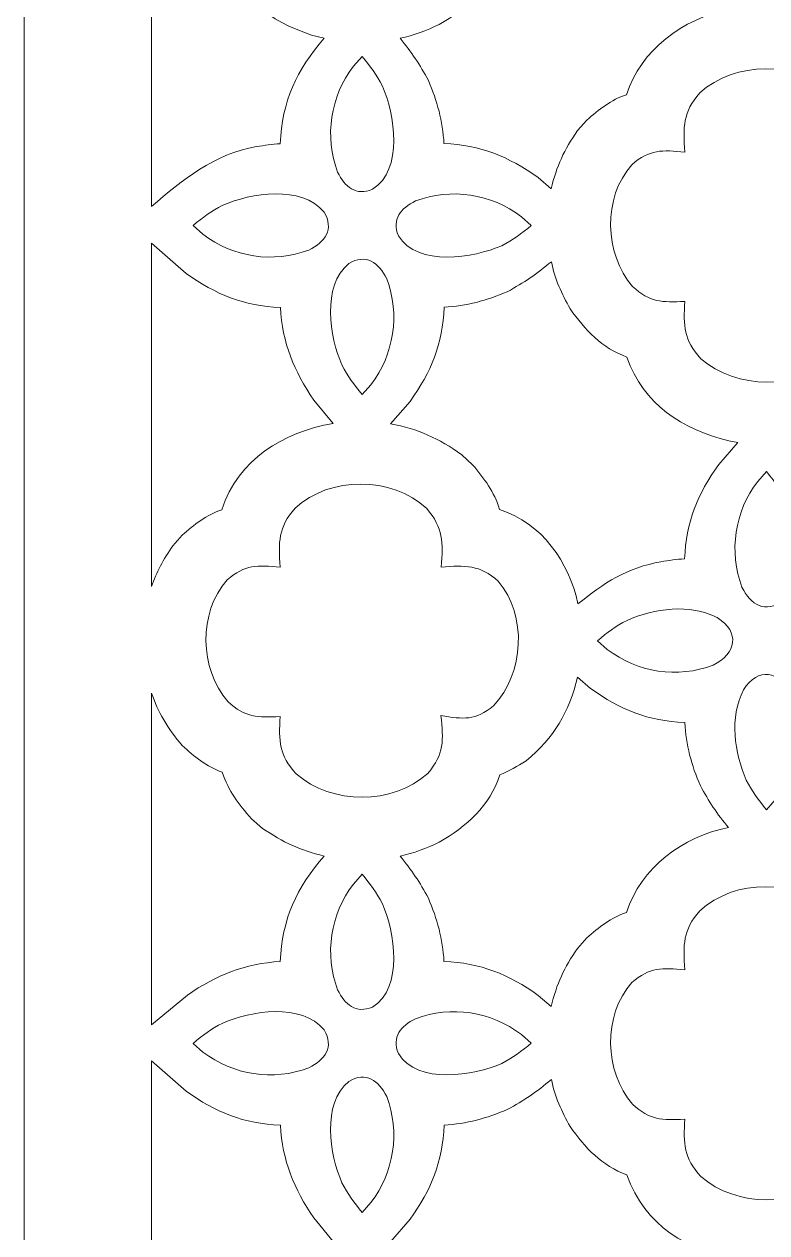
# Model space of a CAD drawing. Header units: centimetres. Extents: x -27.5 to -20.5, y -9.5 to 9.5.
# Drawn here: x -27.5 to -25.837, y 1.857 to 4.563 of the extents above; entities that cross this region are included whole.
import ezdxf

# ---------------------------------------------------------------- set-up
doc = ezdxf.new("R2010")
doc.units = ezdxf.units.CM
doc.header["$MEASUREMENT"] = 0
doc.layers.add('layer 1', color=7, linetype='Continuous')

msp = doc.modelspace()

# ---------------------------------------------------------------- linework, layer by layer
at = {"layer": 'layer 1', "color": 250, "lineweight": 9}
for points, knots in [([(-27.5, 9.5), (-27.5, 9.5), (-24.175, 9.5), (-24.175, 9.5), (-24.175, 9.5), (-24.175, 9.5), (-24.175, -9.5), (-24.175, -9.5), (-24.175, -9.5), (-24.175, -9.5), (-27.5, -9.5), (-27.5, -9.5), (-27.5, -9.5), (-27.5, -9.5), (-27.5, 9.5), (-27.5, 9.5)], [0, 0, 0, 0, 0.2, 0.2, 0.2, 0.2, 0.4, 0.4, 0.4, 0.4, 0.6, 0.6, 0.6, 0.6, 1, 1, 1, 1]), ([(-26.32064, 4.19451), (-26.32064, 4.19451), (-26.32064, 4.19451), (-26.32064, 4.19451), (-26.32064, 4.19451), (-26.30781, 4.24532), (-26.29145, 4.28205), (-26.26124, 4.32498), (-26.26124, 4.32498), (-26.26124, 4.32498), (-26.24039, 4.34846), (-26.24039, 4.34846), (-26.24039, 4.34846), (-26.21415, 4.37156), (-26.18569, 4.3945), (-26.15183, 4.40536), (-26.15183, 4.40536), (-26.11954, 4.50512), (-26.02502, 4.57684), (-25.92327, 4.59529), (-25.92327, 4.59529), (-25.94873, 4.62615), (-25.96751, 4.65392), (-25.98631, 4.68925), (-25.98631, 4.68925), (-26.00619, 4.73472), (-26.01857, 4.78094), (-26.02124, 4.83068), (-26.02124, 4.83068), (-26.10314, 4.834), (-26.16624, 4.85958), (-26.2322, 4.90693), (-26.2322, 4.90693), (-26.2322, 4.90693), (-26.26146, 4.93257), (-26.26146, 4.93257), (-26.26146, 4.93257), (-26.27925, 4.85394), (-26.31446, 4.79659), (-26.37632, 4.74503), (-26.37632, 4.74503), (-26.39628, 4.73242), (-26.41391, 4.72294), (-26.43542, 4.71327), (-26.43542, 4.71327), (-26.45663, 4.64457), (-26.51058, 4.59734), (-26.5707, 4.56269), (-26.5707, 4.56269), (-26.59903, 4.54974), (-26.62787, 4.53754), (-26.65866, 4.53179), (-26.65866, 4.53179), (-26.63306, 4.50074), (-26.6141, 4.47288), (-26.59519, 4.43731), (-26.59519, 4.43731), (-26.57538, 4.39197), (-26.5629, 4.3454), (-26.56026, 4.29587), (-26.56026, 4.29587), (-26.47835, 4.29252), (-26.41529, 4.26702), (-26.34932, 4.21963), (-26.34932, 4.21963), (-26.34932, 4.21963), (-26.32064, 4.19451), (-26.32064, 4.19451)], [0, 0, 0, 0, 0.0555556, 0.0555556, 0.0555556, 0.0555556, 0.1111111, 0.1111111, 0.1111111, 0.1111111, 0.1666667, 0.1666667, 0.1666667, 0.1666667, 0.2222222, 0.2222222, 0.2222222, 0.2222222, 0.2777778, 0.2777778, 0.2777778, 0.2777778, 0.3333333, 0.3333333, 0.3333333, 0.3333333, 0.3888889, 0.3888889, 0.3888889, 0.3888889, 0.4444444, 0.4444444, 0.4444444, 0.4444444, 0.5, 0.5, 0.5, 0.5, 0.5555556, 0.5555556, 0.5555556, 0.5555556, 0.6111111, 0.6111111, 0.6111111, 0.6111111, 0.6666667, 0.6666667, 0.6666667, 0.6666667, 0.7222222, 0.7222222, 0.7222222, 0.7222222, 0.7777778, 0.7777778, 0.7777778, 0.7777778, 0.8333333, 0.8333333, 0.8333333, 0.8333333, 0.8888889, 0.8888889, 0.8888889, 0.8888889, 1, 1, 1, 1]), ([(-27.21498, 4.15508), (-27.21498, 4.15508), (-27.21498, 4.15508), (-27.21498, 4.15508), (-27.21498, 4.15508), (-27.14454, 4.21529), (-27.07526, 4.27255), (-26.97979, 4.28906), (-26.97979, 4.28906), (-26.96249, 4.29205), (-26.94454, 4.29464), (-26.92674, 4.29558), (-26.92674, 4.29558), (-26.92293, 4.38946), (-26.88982, 4.46164), (-26.82858, 4.53159), (-26.82858, 4.53159), (-26.82858, 4.53159), (-26.85701, 4.53881), (-26.85701, 4.53881), (-26.85701, 4.53881), (-26.95056, 4.57068), (-27.02253, 4.62315), (-27.0566, 4.71942), (-27.0566, 4.71942), (-27.0919, 4.7323), (-27.11922, 4.75447), (-27.14649, 4.77957), (-27.14649, 4.77957), (-27.17836, 4.81661), (-27.20081, 4.8555), (-27.21498, 4.89645), (-27.21498, 4.89645), (-27.21498, 4.89645), (-27.21498, 4.15508), (-27.21498, 4.15508)], [0, 0, 0, 0, 0.1, 0.1, 0.1, 0.1, 0.2, 0.2, 0.2, 0.2, 0.3, 0.3, 0.3, 0.3, 0.4, 0.4, 0.4, 0.4, 0.5, 0.5, 0.5, 0.5, 0.6, 0.6, 0.6, 0.6, 0.7, 0.7, 0.7, 0.7, 0.8, 0.8, 0.8, 0.8, 1, 1, 1, 1]), ([(-26.74358, 4.49112), (-26.74358, 4.49112), (-26.74358, 4.49112), (-26.74358, 4.49112), (-26.74358, 4.49112), (-26.72531, 4.46899), (-26.71124, 4.45077), (-26.6981, 4.42475), (-26.6981, 4.42475), (-26.67084, 4.36312), (-26.65032, 4.23642), (-26.72021, 4.19369), (-26.72021, 4.19369), (-26.7579, 4.17798), (-26.78188, 4.19898), (-26.7983, 4.23196), (-26.7983, 4.23196), (-26.82838, 4.31151), (-26.81473, 4.40145), (-26.76296, 4.46897), (-26.76296, 4.46897), (-26.76296, 4.46897), (-26.74358, 4.49112), (-26.74358, 4.49112)], [0, 0, 0, 0, 0.1428571, 0.1428571, 0.1428571, 0.1428571, 0.2857143, 0.2857143, 0.2857143, 0.2857143, 0.4285714, 0.4285714, 0.4285714, 0.4285714, 0.5714286, 0.5714286, 0.5714286, 0.5714286, 0.7142857, 0.7142857, 0.7142857, 0.7142857, 1, 1, 1, 1]), ([(-25.66072, 4.27725), (-25.66072, 4.27725), (-25.66072, 4.27725), (-25.66072, 4.27725), (-25.66072, 4.27725), (-25.65599, 4.33296), (-25.65556, 4.36482), (-25.693, 4.40836), (-25.693, 4.40836), (-25.77223, 4.48089), (-25.9082, 4.4816), (-25.98779, 4.40926), (-25.98779, 4.40926), (-26.0256, 4.36551), (-26.02515, 4.33303), (-26.02078, 4.27694), (-26.02078, 4.27694), (-26.07136, 4.28167), (-26.10035, 4.28327), (-26.13963, 4.24867), (-26.13963, 4.24867), (-26.20506, 4.17502), (-26.20141, 4.04955), (-26.13799, 3.97583), (-26.13799, 3.97583), (-26.09958, 3.94047), (-26.07202, 3.93982), (-26.02116, 3.94263), (-26.02116, 3.94263), (-26.02438, 3.88735), (-26.0235, 3.85629), (-25.98531, 3.81427), (-25.98531, 3.81427), (-25.90531, 3.7448), (-25.76937, 3.74355), (-25.69038, 3.81534), (-25.69038, 3.81534), (-25.6532, 3.85853), (-25.65534, 3.88965), (-25.6613, 3.94467), (-25.6613, 3.94467), (-25.61053, 3.9363), (-25.58402, 3.93294), (-25.54335, 3.96682), (-25.54335, 3.96682), (-25.47529, 4.03905), (-25.4672, 4.16933), (-25.53295, 4.24549), (-25.53295, 4.24549), (-25.57429, 4.28261), (-25.60701, 4.28126), (-25.66072, 4.27725)], [0, 0, 0, 0, 0.0714286, 0.0714286, 0.0714286, 0.0714286, 0.1428571, 0.1428571, 0.1428571, 0.1428571, 0.2142857, 0.2142857, 0.2142857, 0.2142857, 0.2857143, 0.2857143, 0.2857143, 0.2857143, 0.3571429, 0.3571429, 0.3571429, 0.3571429, 0.4285714, 0.4285714, 0.4285714, 0.4285714, 0.5, 0.5, 0.5, 0.5, 0.5714286, 0.5714286, 0.5714286, 0.5714286, 0.6428571, 0.6428571, 0.6428571, 0.6428571, 0.7142857, 0.7142857, 0.7142857, 0.7142857, 0.7857143, 0.7857143, 0.7857143, 0.7857143, 0.8571429, 0.8571429, 0.8571429, 0.8571429, 1, 1, 1, 1]), ([(-27.122, 4.11229), (-27.122, 4.11229), (-27.122, 4.11229), (-27.122, 4.11229), (-27.122, 4.11229), (-27.09988, 4.13054), (-27.08165, 4.1446), (-27.05562, 4.15771), (-27.05562, 4.15771), (-26.993, 4.18543), (-26.87871, 4.20343), (-26.82879, 4.14255), (-26.82879, 4.14255), (-26.80533, 4.10407), (-26.82701, 4.07538), (-26.86285, 4.05754), (-26.86285, 4.05754), (-26.94237, 4.02745), (-27.03231, 4.04112), (-27.09983, 4.09289), (-27.09983, 4.09289), (-27.09983, 4.09289), (-27.122, 4.11229), (-27.122, 4.11229)], [0, 0, 0, 0, 0.1428571, 0.1428571, 0.1428571, 0.1428571, 0.2857143, 0.2857143, 0.2857143, 0.2857143, 0.4285714, 0.4285714, 0.4285714, 0.4285714, 0.5714286, 0.5714286, 0.5714286, 0.5714286, 0.7142857, 0.7142857, 0.7142857, 0.7142857, 1, 1, 1, 1]), ([(-26.36472, 4.11269), (-26.36472, 4.11269), (-26.36472, 4.11269), (-26.36472, 4.11269), (-26.36472, 4.11269), (-26.38685, 4.09444), (-26.40508, 4.08038), (-26.43108, 4.06725), (-26.43108, 4.06725), (-26.49274, 4.03999), (-26.61947, 4.01944), (-26.66214, 4.08934), (-26.66214, 4.08934), (-26.67787, 4.12699), (-26.65686, 4.15103), (-26.62388, 4.16741), (-26.62388, 4.16741), (-26.54433, 4.19752), (-26.45442, 4.18385), (-26.38689, 4.13208), (-26.38689, 4.13208), (-26.38689, 4.13208), (-26.36472, 4.11269), (-26.36472, 4.11269)], [0, 0, 0, 0, 0.1428571, 0.1428571, 0.1428571, 0.1428571, 0.2857143, 0.2857143, 0.2857143, 0.2857143, 0.4285714, 0.4285714, 0.4285714, 0.4285714, 0.5714286, 0.5714286, 0.5714286, 0.5714286, 0.7142857, 0.7142857, 0.7142857, 0.7142857, 1, 1, 1, 1]), ([(-27.21498, 3.30387), (-27.21498, 3.30387), (-27.21498, 3.30387), (-27.21498, 3.30387), (-27.21498, 3.30387), (-27.2037, 3.33631), (-27.18908, 3.36422), (-27.16712, 3.39544), (-27.16712, 3.39544), (-27.16712, 3.39544), (-27.14628, 3.41891), (-27.14628, 3.41891), (-27.14628, 3.41891), (-27.12003, 3.44202), (-27.09156, 3.46497), (-27.05772, 3.47582), (-27.05772, 3.47582), (-27.02101, 3.5892), (-26.92031, 3.6492), (-26.80853, 3.66951), (-26.80853, 3.66951), (-26.80853, 3.66951), (-26.85139, 3.72149), (-26.85139, 3.72149), (-26.85139, 3.72149), (-26.89572, 3.78594), (-26.9222, 3.84993), (-26.92645, 3.9291), (-26.92645, 3.9291), (-27.00836, 3.93241), (-27.07148, 3.95798), (-27.1374, 4.00535), (-27.1374, 4.00535), (-27.1374, 4.00535), (-27.21498, 4.07328), (-27.21498, 4.07328), (-27.21498, 4.07328), (-27.21498, 4.07328), (-27.21498, 3.30387), (-27.21498, 3.30387)], [0, 0, 0, 0, 0.0909091, 0.0909091, 0.0909091, 0.0909091, 0.1818182, 0.1818182, 0.1818182, 0.1818182, 0.2727273, 0.2727273, 0.2727273, 0.2727273, 0.3636364, 0.3636364, 0.3636364, 0.3636364, 0.4545455, 0.4545455, 0.4545455, 0.4545455, 0.5454545, 0.5454545, 0.5454545, 0.5454545, 0.6363636, 0.6363636, 0.6363636, 0.6363636, 0.7272727, 0.7272727, 0.7272727, 0.7272727, 0.8181818, 0.8181818, 0.8181818, 0.8181818, 1, 1, 1, 1]), ([(-26.74317, 3.73386), (-26.74317, 3.73386), (-26.74317, 3.73386), (-26.74317, 3.73386), (-26.74317, 3.73386), (-26.76142, 3.75598), (-26.77548, 3.77422), (-26.78858, 3.80022), (-26.78858, 3.80022), (-26.81631, 3.86283), (-26.8343, 3.97712), (-26.77343, 4.02705), (-26.77343, 4.02705), (-26.73496, 4.05052), (-26.70624, 4.02883), (-26.68842, 3.99301), (-26.68842, 3.99301), (-26.65832, 3.91345), (-26.672, 3.82354), (-26.72377, 3.75601), (-26.72377, 3.75601), (-26.72377, 3.75601), (-26.74317, 3.73386), (-26.74317, 3.73386)], [0, 0, 0, 0, 0.1428571, 0.1428571, 0.1428571, 0.1428571, 0.2857143, 0.2857143, 0.2857143, 0.2857143, 0.4285714, 0.4285714, 0.4285714, 0.4285714, 0.5714286, 0.5714286, 0.5714286, 0.5714286, 0.7142857, 0.7142857, 0.7142857, 0.7142857, 1, 1, 1, 1]), ([(-26.67995, 3.6685), (-26.67995, 3.6685), (-26.67995, 3.6685), (-26.67995, 3.6685), (-26.67995, 3.6685), (-26.618, 3.65679), (-26.57154, 3.63613), (-26.52059, 3.59901), (-26.52059, 3.59901), (-26.52059, 3.59901), (-26.49638, 3.57684), (-26.49638, 3.57684), (-26.49638, 3.57684), (-26.4696, 3.54568), (-26.44826, 3.51621), (-26.43557, 3.47659), (-26.43557, 3.47659), (-26.34058, 3.4456), (-26.28071, 3.35991), (-26.26025, 3.26535), (-26.26025, 3.26535), (-26.20424, 3.31151), (-26.1475, 3.34703), (-26.07457, 3.35953), (-26.07457, 3.35953), (-26.05727, 3.36248), (-26.03933, 3.36511), (-26.02155, 3.36604), (-26.02155, 3.36604), (-26.0182, 3.44796), (-25.99264, 3.51108), (-25.9453, 3.57699), (-25.9453, 3.57699), (-25.9453, 3.57699), (-25.90207, 3.62638), (-25.90207, 3.62638), (-25.90207, 3.62638), (-25.90207, 3.62638), (-25.9225, 3.62996), (-25.9225, 3.62996), (-25.9225, 3.62996), (-26.02781, 3.65669), (-26.11303, 3.71122), (-26.15072, 3.81783), (-26.15072, 3.81783), (-26.20623, 3.8381), (-26.24505, 3.87865), (-26.27779, 3.92608), (-26.27779, 3.92608), (-26.29593, 3.95877), (-26.31307, 3.99414), (-26.31978, 4.03132), (-26.31978, 4.03132), (-26.3525, 4.00434), (-26.38108, 3.98425), (-26.41852, 3.96431), (-26.41852, 3.96431), (-26.464, 3.94444), (-26.51021, 3.93208), (-26.55998, 3.92939), (-26.55998, 3.92939), (-26.56329, 3.84749), (-26.58884, 3.78438), (-26.63623, 3.71843), (-26.63623, 3.71843), (-26.63623, 3.71843), (-26.67995, 3.6685), (-26.67995, 3.6685)], [0, 0, 0, 0, 0.0555556, 0.0555556, 0.0555556, 0.0555556, 0.1111111, 0.1111111, 0.1111111, 0.1111111, 0.1666667, 0.1666667, 0.1666667, 0.1666667, 0.2222222, 0.2222222, 0.2222222, 0.2222222, 0.2777778, 0.2777778, 0.2777778, 0.2777778, 0.3333333, 0.3333333, 0.3333333, 0.3333333, 0.3888889, 0.3888889, 0.3888889, 0.3888889, 0.4444444, 0.4444444, 0.4444444, 0.4444444, 0.5, 0.5, 0.5, 0.5, 0.5555556, 0.5555556, 0.5555556, 0.5555556, 0.6111111, 0.6111111, 0.6111111, 0.6111111, 0.6666667, 0.6666667, 0.6666667, 0.6666667, 0.7222222, 0.7222222, 0.7222222, 0.7222222, 0.7777778, 0.7777778, 0.7777778, 0.7777778, 0.8333333, 0.8333333, 0.8333333, 0.8333333, 0.8888889, 0.8888889, 0.8888889, 0.8888889, 1, 1, 1, 1]), ([(-26.56661, 3.34771), (-26.56661, 3.34771), (-26.56661, 3.34771), (-26.56661, 3.34771), (-26.56661, 3.34771), (-26.56187, 3.40342), (-26.56144, 3.43528), (-26.59888, 3.47883), (-26.59888, 3.47883), (-26.67813, 3.55135), (-26.81408, 3.55207), (-26.89368, 3.47973), (-26.89368, 3.47973), (-26.93151, 3.43596), (-26.93106, 3.40351), (-26.92666, 3.3474), (-26.92666, 3.3474), (-26.97727, 3.35212), (-27.00621, 3.35374), (-27.04552, 3.31913), (-27.04552, 3.31913), (-27.11094, 3.24546), (-27.1073, 3.12003), (-27.04387, 3.0463), (-27.04387, 3.0463), (-27.00544, 3.01092), (-26.97791, 3.01029), (-26.92704, 3.01309), (-26.92704, 3.01309), (-26.93024, 2.9578), (-26.92938, 2.92676), (-26.89119, 2.88473), (-26.89119, 2.88473), (-26.81119, 2.81526), (-26.67526, 2.81402), (-26.59626, 2.8858), (-26.59626, 2.8858), (-26.55908, 2.92899), (-26.56123, 2.96012), (-26.56719, 3.01512), (-26.56719, 3.01512), (-26.51641, 3.00677), (-26.48991, 3.00339), (-26.44923, 3.03728), (-26.44923, 3.03728), (-26.38115, 3.10953), (-26.37308, 3.23978), (-26.43883, 3.31596), (-26.43883, 3.31596), (-26.48017, 3.35307), (-26.5129, 3.35172), (-26.56661, 3.34771)], [0, 0, 0, 0, 0.0714286, 0.0714286, 0.0714286, 0.0714286, 0.1428571, 0.1428571, 0.1428571, 0.1428571, 0.2142857, 0.2142857, 0.2142857, 0.2142857, 0.2857143, 0.2857143, 0.2857143, 0.2857143, 0.3571429, 0.3571429, 0.3571429, 0.3571429, 0.4285714, 0.4285714, 0.4285714, 0.4285714, 0.5, 0.5, 0.5, 0.5, 0.5714286, 0.5714286, 0.5714286, 0.5714286, 0.6428571, 0.6428571, 0.6428571, 0.6428571, 0.7142857, 0.7142857, 0.7142857, 0.7142857, 0.7857143, 0.7857143, 0.7857143, 0.7857143, 0.8571429, 0.8571429, 0.8571429, 0.8571429, 1, 1, 1, 1]), ([(-25.83834, 3.56159), (-25.83834, 3.56159), (-25.83834, 3.56159), (-25.83834, 3.56159), (-25.83834, 3.56159), (-25.81694, 3.53561), (-25.80144, 3.51447), (-25.78784, 3.48376), (-25.78784, 3.48376), (-25.76419, 3.42246), (-25.75179, 3.32607), (-25.8018, 3.27354), (-25.8018, 3.27354), (-25.84008, 3.2422), (-25.87372, 3.26354), (-25.89308, 3.30241), (-25.89308, 3.30241), (-25.92332, 3.38237), (-25.90946, 3.47194), (-25.85775, 3.53943), (-25.85775, 3.53943), (-25.85775, 3.53943), (-25.83834, 3.56159), (-25.83834, 3.56159)], [0, 0, 0, 0, 0.1428571, 0.1428571, 0.1428571, 0.1428571, 0.2857143, 0.2857143, 0.2857143, 0.2857143, 0.4285714, 0.4285714, 0.4285714, 0.4285714, 0.5714286, 0.5714286, 0.5714286, 0.5714286, 0.7142857, 0.7142857, 0.7142857, 0.7142857, 1, 1, 1, 1]), ([(-26.21678, 3.18275), (-26.21678, 3.18275), (-26.21678, 3.18275), (-26.21678, 3.18275), (-26.21678, 3.18275), (-26.19459, 3.20104), (-26.17598, 3.21529), (-26.15042, 3.22818), (-26.15042, 3.22818), (-26.08914, 3.25532), (-26.01027, 3.26619), (-25.94856, 3.23453), (-25.94856, 3.23453), (-25.89632, 3.20196), (-25.90584, 3.15382), (-25.95761, 3.12801), (-25.95761, 3.12801), (-26.03752, 3.09775), (-26.12713, 3.11162), (-26.19464, 3.16335), (-26.19464, 3.16335), (-26.19464, 3.16335), (-26.21678, 3.18275), (-26.21678, 3.18275)], [0, 0, 0, 0, 0.1428571, 0.1428571, 0.1428571, 0.1428571, 0.2857143, 0.2857143, 0.2857143, 0.2857143, 0.4285714, 0.4285714, 0.4285714, 0.4285714, 0.5714286, 0.5714286, 0.5714286, 0.5714286, 0.7142857, 0.7142857, 0.7142857, 0.7142857, 1, 1, 1, 1]), ([(-25.83795, 2.80431), (-25.83795, 2.80431), (-25.83795, 2.80431), (-25.83795, 2.80431), (-25.83795, 2.80431), (-25.85626, 2.8265), (-25.87048, 2.84512), (-25.88337, 2.87068), (-25.88337, 2.87068), (-25.91051, 2.93197), (-25.92135, 3.01082), (-25.88971, 3.07255), (-25.88971, 3.07255), (-25.85716, 3.12478), (-25.809, 3.11525), (-25.78321, 3.06347), (-25.78321, 3.06347), (-25.75295, 2.98354), (-25.7668, 2.89397), (-25.81855, 2.82647), (-25.81855, 2.82647), (-25.81855, 2.82647), (-25.83795, 2.80431), (-25.83795, 2.80431)], [0, 0, 0, 0, 0.1428571, 0.1428571, 0.1428571, 0.1428571, 0.2857143, 0.2857143, 0.2857143, 0.2857143, 0.4285714, 0.4285714, 0.4285714, 0.4285714, 0.5714286, 0.5714286, 0.5714286, 0.5714286, 0.7142857, 0.7142857, 0.7142857, 0.7142857, 1, 1, 1, 1]), ([(-26.32064, 2.36338), (-26.32064, 2.36338), (-26.32064, 2.36338), (-26.32064, 2.36338), (-26.32064, 2.36338), (-26.30781, 2.41419), (-26.29145, 2.45092), (-26.26124, 2.49385), (-26.26124, 2.49385), (-26.26124, 2.49385), (-26.24039, 2.51733), (-26.24039, 2.51733), (-26.24039, 2.51733), (-26.21415, 2.54043), (-26.18569, 2.56337), (-26.15183, 2.57423), (-26.15183, 2.57423), (-26.11954, 2.67399), (-26.02502, 2.74571), (-25.92327, 2.76417), (-25.92327, 2.76417), (-25.94873, 2.79503), (-25.96751, 2.82279), (-25.98631, 2.85812), (-25.98631, 2.85812), (-26.00619, 2.90359), (-26.01857, 2.94982), (-26.02124, 2.99956), (-26.02124, 2.99956), (-26.10314, 3.00288), (-26.16624, 3.02845), (-26.2322, 3.07582), (-26.2322, 3.07582), (-26.2322, 3.07582), (-26.26146, 3.10144), (-26.26146, 3.10144), (-26.26146, 3.10144), (-26.27925, 3.02281), (-26.31446, 2.96547), (-26.37632, 2.9139), (-26.37632, 2.9139), (-26.39628, 2.90129), (-26.41391, 2.89182), (-26.43542, 2.88214), (-26.43542, 2.88214), (-26.45663, 2.81344), (-26.51058, 2.76622), (-26.5707, 2.73156), (-26.5707, 2.73156), (-26.59903, 2.71863), (-26.62787, 2.70641), (-26.65866, 2.70066), (-26.65866, 2.70066), (-26.63306, 2.66961), (-26.6141, 2.64176), (-26.59519, 2.60618), (-26.59519, 2.60618), (-26.57538, 2.56085), (-26.5629, 2.51427), (-26.56026, 2.46475), (-26.56026, 2.46475), (-26.47835, 2.46138), (-26.41529, 2.4359), (-26.34932, 2.3885), (-26.34932, 2.3885), (-26.34932, 2.3885), (-26.32064, 2.36338), (-26.32064, 2.36338)], [0, 0, 0, 0, 0.0555556, 0.0555556, 0.0555556, 0.0555556, 0.1111111, 0.1111111, 0.1111111, 0.1111111, 0.1666667, 0.1666667, 0.1666667, 0.1666667, 0.2222222, 0.2222222, 0.2222222, 0.2222222, 0.2777778, 0.2777778, 0.2777778, 0.2777778, 0.3333333, 0.3333333, 0.3333333, 0.3333333, 0.3888889, 0.3888889, 0.3888889, 0.3888889, 0.4444444, 0.4444444, 0.4444444, 0.4444444, 0.5, 0.5, 0.5, 0.5, 0.5555556, 0.5555556, 0.5555556, 0.5555556, 0.6111111, 0.6111111, 0.6111111, 0.6111111, 0.6666667, 0.6666667, 0.6666667, 0.6666667, 0.7222222, 0.7222222, 0.7222222, 0.7222222, 0.7777778, 0.7777778, 0.7777778, 0.7777778, 0.8333333, 0.8333333, 0.8333333, 0.8333333, 0.8888889, 0.8888889, 0.8888889, 0.8888889, 1, 1, 1, 1]), ([(-27.21498, 2.32291), (-27.21498, 2.32291), (-27.21498, 2.32291), (-27.21498, 2.32291), (-27.21498, 2.32291), (-27.21498, 2.32291), (-27.13436, 2.38941), (-27.13436, 2.38941), (-27.13436, 2.38941), (-27.06986, 2.43379), (-27.00555, 2.46028), (-26.92674, 2.46445), (-26.92674, 2.46445), (-26.92293, 2.55834), (-26.88982, 2.63051), (-26.82858, 2.70046), (-26.82858, 2.70046), (-26.88195, 2.71402), (-26.921, 2.73122), (-26.96637, 2.76265), (-26.96637, 2.76265), (-26.96637, 2.76265), (-26.99101, 2.78404), (-26.99101, 2.78404), (-26.99101, 2.78404), (-27.02092, 2.81696), (-27.04164, 2.84603), (-27.0566, 2.88829), (-27.0566, 2.88829), (-27.0919, 2.90117), (-27.11922, 2.92335), (-27.14649, 2.94846), (-27.14649, 2.94846), (-27.17836, 2.98548), (-27.20081, 3.02438), (-27.21498, 3.06533), (-27.21498, 3.06533), (-27.21498, 3.06533), (-27.21498, 2.32291), (-27.21498, 2.32291)], [0, 0, 0, 0, 0.0909091, 0.0909091, 0.0909091, 0.0909091, 0.1818182, 0.1818182, 0.1818182, 0.1818182, 0.2727273, 0.2727273, 0.2727273, 0.2727273, 0.3636364, 0.3636364, 0.3636364, 0.3636364, 0.4545455, 0.4545455, 0.4545455, 0.4545455, 0.5454545, 0.5454545, 0.5454545, 0.5454545, 0.6363636, 0.6363636, 0.6363636, 0.6363636, 0.7272727, 0.7272727, 0.7272727, 0.7272727, 0.8181818, 0.8181818, 0.8181818, 0.8181818, 1, 1, 1, 1]), ([(-26.74358, 2.65999), (-26.74358, 2.65999), (-26.74358, 2.65999), (-26.74358, 2.65999), (-26.74358, 2.65999), (-26.72531, 2.63787), (-26.71124, 2.61965), (-26.6981, 2.59362), (-26.6981, 2.59362), (-26.67084, 2.53199), (-26.65032, 2.40529), (-26.72021, 2.36258), (-26.72021, 2.36258), (-26.7579, 2.34685), (-26.78188, 2.36786), (-26.7983, 2.40083), (-26.7983, 2.40083), (-26.82838, 2.48038), (-26.81473, 2.57032), (-26.76296, 2.63784), (-26.76296, 2.63784), (-26.76296, 2.63784), (-26.74358, 2.65999), (-26.74358, 2.65999)], [0, 0, 0, 0, 0.1428571, 0.1428571, 0.1428571, 0.1428571, 0.2857143, 0.2857143, 0.2857143, 0.2857143, 0.4285714, 0.4285714, 0.4285714, 0.4285714, 0.5714286, 0.5714286, 0.5714286, 0.5714286, 0.7142857, 0.7142857, 0.7142857, 0.7142857, 1, 1, 1, 1]), ([(-25.66072, 2.44612), (-25.66072, 2.44612), (-25.66072, 2.44612), (-25.66072, 2.44612), (-25.66072, 2.44612), (-25.65599, 2.50184), (-25.65556, 2.53369), (-25.693, 2.57724), (-25.693, 2.57724), (-25.77223, 2.64976), (-25.9082, 2.65048), (-25.98779, 2.57813), (-25.98779, 2.57813), (-26.0256, 2.53438), (-26.02515, 2.5019), (-26.02078, 2.44582), (-26.02078, 2.44582), (-26.07136, 2.45054), (-26.10035, 2.45214), (-26.13963, 2.41754), (-26.13963, 2.41754), (-26.20506, 2.3439), (-26.20141, 2.21843), (-26.13799, 2.14471), (-26.13799, 2.14471), (-26.09958, 2.10934), (-26.07202, 2.10869), (-26.02116, 2.1115), (-26.02116, 2.1115), (-26.02438, 2.05622), (-26.0235, 2.02516), (-25.98531, 1.98314), (-25.98531, 1.98314), (-25.90531, 1.91368), (-25.76937, 1.91242), (-25.69038, 1.98422), (-25.69038, 1.98422), (-25.6532, 2.0274), (-25.65534, 2.05853), (-25.6613, 2.11354), (-25.6613, 2.11354), (-25.61053, 2.10518), (-25.58402, 2.10181), (-25.54335, 2.13569), (-25.54335, 2.13569), (-25.47529, 2.20793), (-25.4672, 2.3382), (-25.53295, 2.41436), (-25.53295, 2.41436), (-25.57429, 2.45148), (-25.60701, 2.45013), (-25.66072, 2.44612)], [0, 0, 0, 0, 0.0714286, 0.0714286, 0.0714286, 0.0714286, 0.1428571, 0.1428571, 0.1428571, 0.1428571, 0.2142857, 0.2142857, 0.2142857, 0.2142857, 0.2857143, 0.2857143, 0.2857143, 0.2857143, 0.3571429, 0.3571429, 0.3571429, 0.3571429, 0.4285714, 0.4285714, 0.4285714, 0.4285714, 0.5, 0.5, 0.5, 0.5, 0.5714286, 0.5714286, 0.5714286, 0.5714286, 0.6428571, 0.6428571, 0.6428571, 0.6428571, 0.7142857, 0.7142857, 0.7142857, 0.7142857, 0.7857143, 0.7857143, 0.7857143, 0.7857143, 0.8571429, 0.8571429, 0.8571429, 0.8571429, 1, 1, 1, 1]), ([(-27.122, 2.28116), (-27.122, 2.28116), (-27.122, 2.28116), (-27.122, 2.28116), (-27.122, 2.28116), (-27.09988, 2.29941), (-27.08165, 2.31348), (-27.05562, 2.32659), (-27.05562, 2.32659), (-26.993, 2.3543), (-26.87871, 2.3723), (-26.82879, 2.31144), (-26.82879, 2.31144), (-26.80533, 2.27296), (-26.82701, 2.24427), (-26.86285, 2.22641), (-26.86285, 2.22641), (-26.94237, 2.19632), (-27.03231, 2.21), (-27.09983, 2.26176), (-27.09983, 2.26176), (-27.09983, 2.26176), (-27.122, 2.28116), (-27.122, 2.28116)], [0, 0, 0, 0, 0.1428571, 0.1428571, 0.1428571, 0.1428571, 0.2857143, 0.2857143, 0.2857143, 0.2857143, 0.4285714, 0.4285714, 0.4285714, 0.4285714, 0.5714286, 0.5714286, 0.5714286, 0.5714286, 0.7142857, 0.7142857, 0.7142857, 0.7142857, 1, 1, 1, 1]), ([(-26.36472, 2.28157), (-26.36472, 2.28157), (-26.36472, 2.28157), (-26.36472, 2.28157), (-26.36472, 2.28157), (-26.38685, 2.26332), (-26.40508, 2.24925), (-26.43108, 2.23612), (-26.43108, 2.23612), (-26.49274, 2.20886), (-26.61947, 2.18831), (-26.66214, 2.25821), (-26.66214, 2.25821), (-26.67787, 2.29586), (-26.65686, 2.31991), (-26.62388, 2.3363), (-26.62388, 2.3363), (-26.54433, 2.36639), (-26.45442, 2.35272), (-26.38689, 2.30096), (-26.38689, 2.30096), (-26.38689, 2.30096), (-26.36472, 2.28157), (-26.36472, 2.28157)], [0, 0, 0, 0, 0.1428571, 0.1428571, 0.1428571, 0.1428571, 0.2857143, 0.2857143, 0.2857143, 0.2857143, 0.4285714, 0.4285714, 0.4285714, 0.4285714, 0.5714286, 0.5714286, 0.5714286, 0.5714286, 0.7142857, 0.7142857, 0.7142857, 0.7142857, 1, 1, 1, 1]), ([(-27.21498, 1.47274), (-27.21498, 1.47274), (-27.21498, 1.47274), (-27.21498, 1.47274), (-27.21498, 1.47274), (-27.2037, 1.50518), (-27.1891, 1.53309), (-27.16712, 1.56431), (-27.16712, 1.56431), (-27.16712, 1.56431), (-27.14628, 1.5878), (-27.14628, 1.5878), (-27.14628, 1.5878), (-27.12003, 1.6109), (-27.0916, 1.63381), (-27.05772, 1.6447), (-27.05772, 1.6447), (-27.02349, 1.7504), (-26.93577, 1.80687), (-26.83317, 1.8339), (-26.83317, 1.8339), (-26.82463, 1.83545), (-26.81631, 1.83678), (-26.80812, 1.8379), (-26.80812, 1.8379), (-26.80812, 1.8379), (-26.85139, 1.89037), (-26.85139, 1.89037), (-26.85139, 1.89037), (-26.89572, 1.9548), (-26.9222, 2.01881), (-26.92645, 2.09797), (-26.92645, 2.09797), (-27.00836, 2.10128), (-27.07148, 2.12685), (-27.1374, 2.17422), (-27.1374, 2.17422), (-27.1374, 2.17422), (-27.21498, 2.24215), (-27.21498, 2.24215), (-27.21498, 2.24215), (-27.21498, 2.24215), (-27.21498, 1.47274), (-27.21498, 1.47274)], [0, 0, 0, 0, 0.0833333, 0.0833333, 0.0833333, 0.0833333, 0.1666667, 0.1666667, 0.1666667, 0.1666667, 0.25, 0.25, 0.25, 0.25, 0.3333333, 0.3333333, 0.3333333, 0.3333333, 0.4166667, 0.4166667, 0.4166667, 0.4166667, 0.5, 0.5, 0.5, 0.5, 0.5833333, 0.5833333, 0.5833333, 0.5833333, 0.6666667, 0.6666667, 0.6666667, 0.6666667, 0.75, 0.75, 0.75, 0.75, 0.8333333, 0.8333333, 0.8333333, 0.8333333, 1, 1, 1, 1]), ([(-26.74317, 1.90273), (-26.74317, 1.90273), (-26.74317, 1.90273), (-26.74317, 1.90273), (-26.74317, 1.90273), (-26.76142, 1.92486), (-26.77548, 1.94309), (-26.78858, 1.96909), (-26.78858, 1.96909), (-26.81631, 2.03171), (-26.8343, 2.146), (-26.77343, 2.19592), (-26.77343, 2.19592), (-26.73496, 2.21939), (-26.70624, 2.1977), (-26.68842, 2.16189), (-26.68842, 2.16189), (-26.65832, 2.08232), (-26.672, 1.99241), (-26.72377, 1.92488), (-26.72377, 1.92488), (-26.72377, 1.92488), (-26.74317, 1.90273), (-26.74317, 1.90273)], [0, 0, 0, 0, 0.1428571, 0.1428571, 0.1428571, 0.1428571, 0.2857143, 0.2857143, 0.2857143, 0.2857143, 0.4285714, 0.4285714, 0.4285714, 0.4285714, 0.5714286, 0.5714286, 0.5714286, 0.5714286, 0.7142857, 0.7142857, 0.7142857, 0.7142857, 1, 1, 1, 1]), ([(-25.902, 1.79532), (-25.902, 1.79532), (-25.902, 1.79532), (-25.902, 1.79532), (-25.902, 1.79532), (-26.01477, 1.81685), (-26.11036, 1.87265), (-26.15072, 1.9867), (-26.15072, 1.9867), (-26.20623, 2.00697), (-26.24505, 2.04752), (-26.27779, 2.09495), (-26.27779, 2.09495), (-26.29593, 2.12765), (-26.31307, 2.16303), (-26.31978, 2.2002), (-26.31978, 2.2002), (-26.3525, 2.17322), (-26.38108, 2.15312), (-26.41852, 2.13318), (-26.41852, 2.13318), (-26.464, 2.11331), (-26.51021, 2.10095), (-26.55998, 2.09827), (-26.55998, 2.09827), (-26.56329, 2.01636), (-26.58884, 1.95326), (-26.63623, 1.88731), (-26.63623, 1.88731), (-26.63623, 1.88731), (-26.68028, 1.83701), (-26.68028, 1.83701), (-26.68028, 1.83701), (-26.67308, 1.83594), (-26.66572, 1.83469), (-26.65824, 1.83327), (-26.65824, 1.83327), (-26.65824, 1.83327), (-26.62948, 1.82549), (-26.62948, 1.82549), (-26.62948, 1.82549), (-26.56322, 1.80159), (-26.52055, 1.7738), (-26.47438, 1.72012), (-26.47438, 1.72012), (-26.45834, 1.69576), (-26.44453, 1.67339), (-26.43557, 1.64546), (-26.43557, 1.64546), (-26.34058, 1.61444), (-26.28073, 1.5288), (-26.26025, 1.43422), (-26.26025, 1.43422), (-26.20424, 1.48039), (-26.1475, 1.51591), (-26.07457, 1.5284), (-26.07457, 1.5284), (-26.05727, 1.53137), (-26.03933, 1.53398), (-26.02155, 1.53492), (-26.02155, 1.53492), (-26.0182, 1.61683), (-25.99264, 1.67993), (-25.9453, 1.74587), (-25.9453, 1.74587), (-25.9453, 1.74587), (-25.902, 1.79532), (-25.902, 1.79532)], [0, 0, 0, 0, 0.0555556, 0.0555556, 0.0555556, 0.0555556, 0.1111111, 0.1111111, 0.1111111, 0.1111111, 0.1666667, 0.1666667, 0.1666667, 0.1666667, 0.2222222, 0.2222222, 0.2222222, 0.2222222, 0.2777778, 0.2777778, 0.2777778, 0.2777778, 0.3333333, 0.3333333, 0.3333333, 0.3333333, 0.3888889, 0.3888889, 0.3888889, 0.3888889, 0.4444444, 0.4444444, 0.4444444, 0.4444444, 0.5, 0.5, 0.5, 0.5, 0.5555556, 0.5555556, 0.5555556, 0.5555556, 0.6111111, 0.6111111, 0.6111111, 0.6111111, 0.6666667, 0.6666667, 0.6666667, 0.6666667, 0.7222222, 0.7222222, 0.7222222, 0.7222222, 0.7777778, 0.7777778, 0.7777778, 0.7777778, 0.8333333, 0.8333333, 0.8333333, 0.8333333, 0.8888889, 0.8888889, 0.8888889, 0.8888889, 1, 1, 1, 1])]:
    msp.add_open_spline(points, degree=3, knots=knots, dxfattribs=at)

doc.saveas('drawing.dxf')
